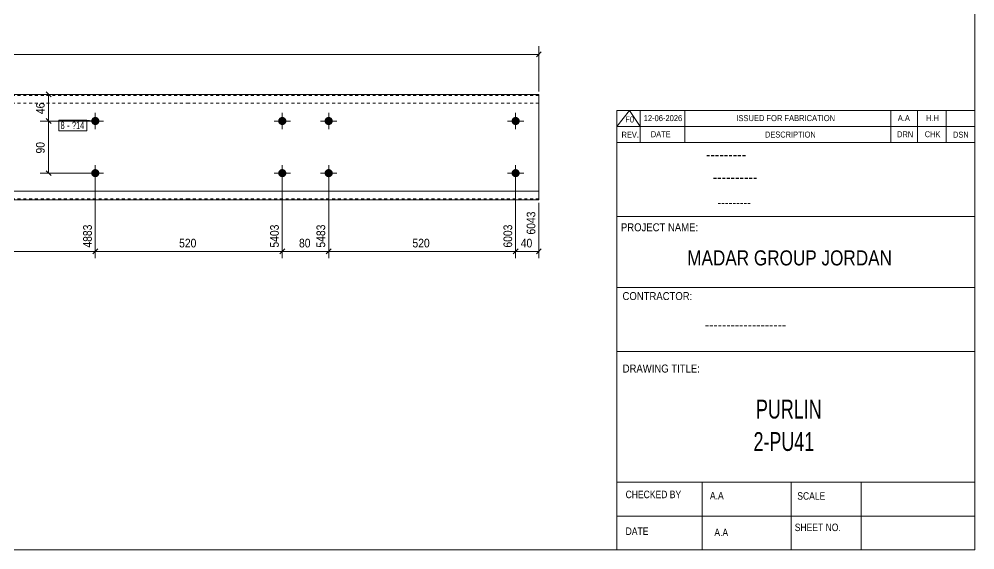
# Model space of a CAD drawing. Header units: millimetres. Extents: x 2 to 579, y 1 to 405.
# Drawn here: x 249.3 to 579, y 5 to 188.3 of the extents above; entities that cross this region are included whole.
import ezdxf

# ---------------------------------------------------------------- set-up
doc = ezdxf.new("R2010")
doc.units = ezdxf.units.MM
doc.linetypes.add('XKITLINE00', pattern=[0])
doc.linetypes.add('XKITLINE01', pattern=[4, 1, -1, 1, -1])
for name, color, linetype, lineweight in [('Bolt', 3, 'Continuous', 0), ('BoltMark', 7, 'Continuous', 0), ('Dimensions', 7, 'Continuous', 0), ('DrawingSheet', 5, 'Continuous', 0), ('OtherObjectType', 7, 'Continuous', 0), ('Part', 2, 'Continuous', 0)]:
    doc.layers.add(name, color=color, linetype=linetype, lineweight=lineweight)
doc.styles.add('@ARIAL_UNICODE_MS_BOLD', font='ARIAL.TTF')
doc.styles.add('ARIAL', font='ARIAL.TTF')
doc.styles.add('ARIAL_NARROW', font='ARIALN.TTF')
doc.styles.add('COMIC_SANS_MS_BOLD', font='COMICBD.TTF')
doc.styles.add('SWIS721_EX_BT', font='ARIAL.TTF')
doc.styles.add('SWISSE', font='ARIAL.TTF')

# ---------------------------------------------------------------- blocks, each defined once
blk = doc.blocks.new('*A4')
at = {"layer": 'Bolt'}
for points in [[(341.51, 153.06), (341.51, 153.02), (341.5, 152.99), (341.5, 152.95), (341.5, 152.92), (341.49, 152.89), (341.49, 152.85), (341.48, 152.82), (341.47, 152.79), (341.47, 152.75), (341.46, 152.72), (341.45, 152.69), (341.44, 152.65), (341.43, 152.62), (341.41, 152.59), (341.4, 152.56), (341.39, 152.52), (341.37, 152.49), (341.36, 152.46), (341.34, 152.43), (341.33, 152.4), (341.31, 152.37), (341.29, 152.34), (341.27, 152.31), (341.25, 152.29), (341.23, 152.26), (341.21, 152.23), (341.19, 152.2), (341.17, 152.18), (341.14, 152.15), (341.12, 152.13), (341.1, 152.1), (341.07, 152.08), (341.05, 152.05), (341.02, 152.03), (341, 152.01), (340.97, 151.99), (340.94, 151.97), (340.91, 151.95), (340.89, 151.93), (340.86, 151.91), (340.83, 151.89), (340.8, 151.87), (340.77, 151.86), (340.74, 151.84), (340.71, 151.83), (340.67, 151.81), (340.64, 151.8), (340.61, 151.79), (340.58, 151.77), (340.55, 151.76), (340.51, 151.75), (340.48, 151.74), (340.45, 151.73), (340.41, 151.73), (340.38, 151.72), (340.35, 151.71), (340.31, 151.71), (340.28, 151.7), (340.24, 151.7), (340.21, 151.7), (340.18, 151.69), (340.14, 151.69), (340.11, 151.69), (340.07, 151.69), (340.04, 151.69), (340, 151.7), (339.97, 151.7), (339.94, 151.7), (339.9, 151.71), (339.87, 151.71), (339.83, 151.72), (339.8, 151.73), (339.77, 151.73), (339.73, 151.74), (339.7, 151.75), (339.67, 151.76), (339.64, 151.77), (339.6, 151.79), (339.57, 151.8), (339.54, 151.81), (339.51, 151.83), (339.48, 151.84), (339.45, 151.86), (339.42, 151.87), (339.39, 151.89), (339.36, 151.91), (339.33, 151.93), (339.3, 151.95), (339.27, 151.97), (339.25, 151.99), (339.22, 152.01), (339.19, 152.03), (339.17, 152.05), (339.14, 152.08), (339.12, 152.1), (339.09, 152.13), (339.07, 152.15), (339.05, 152.18), (339.03, 152.2), (339, 152.23), (338.98, 152.26), (338.96, 152.29), (338.94, 152.31), (338.92, 152.34), (338.91, 152.37), (338.89, 152.4), (338.87, 152.43), (338.86, 152.46), (338.84, 152.49), (338.83, 152.52), (338.81, 152.56), (338.8, 152.59), (338.79, 152.62), (338.78, 152.65), (338.77, 152.69), (338.76, 152.72), (338.75, 152.75), (338.74, 152.79), (338.73, 152.82), (338.73, 152.85), (338.72, 152.89), (338.72, 152.92), (338.71, 152.95), (338.71, 152.99), (338.71, 153.02), (338.71, 153.06), (338.71, 153.09), (338.71, 153.13), (338.71, 153.16), (338.71, 153.2), (338.71, 153.23), (338.72, 153.26), (338.72, 153.3), (338.73, 153.33), (338.73, 153.37), (338.74, 153.4), (338.75, 153.43), (338.76, 153.47), (338.77, 153.5), (338.78, 153.53), (338.79, 153.56), (338.8, 153.6), (338.81, 153.63), (338.83, 153.66), (338.84, 153.69), (338.86, 153.72), (338.87, 153.75), (338.89, 153.78), (338.91, 153.81), (338.92, 153.84), (338.94, 153.87), (338.96, 153.9), (338.98, 153.93), (339, 153.95), (339.03, 153.98), (339.05, 154.01), (339.07, 154.03), (339.09, 154.06), (339.12, 154.08), (339.14, 154.11), (339.17, 154.13), (339.19, 154.15), (339.22, 154.17), (339.25, 154.2), (339.27, 154.22), (339.3, 154.24), (339.33, 154.26), (339.36, 154.27), (339.39, 154.29), (339.42, 154.31), (339.45, 154.33), (339.48, 154.34), (339.51, 154.36), (339.54, 154.37), (339.57, 154.39), (339.6, 154.4), (339.64, 154.41), (339.67, 154.42), (339.7, 154.43), (339.73, 154.44), (339.77, 154.45), (339.8, 154.46), (339.83, 154.47), (339.87, 154.47), (339.9, 154.48), (339.94, 154.48), (339.97, 154.49), (340, 154.49), (340.04, 154.49), (340.07, 154.49), (340.11, 154.49), (340.14, 154.49), (340.18, 154.49), (340.21, 154.49), (340.24, 154.49), (340.28, 154.48), (340.31, 154.48), (340.35, 154.47), (340.38, 154.47), (340.41, 154.46), (340.45, 154.45), (340.48, 154.44), (340.51, 154.43), (340.55, 154.42), (340.58, 154.41), (340.61, 154.4), (340.64, 154.39), (340.67, 154.37), (340.71, 154.36), (340.74, 154.34), (340.77, 154.33), (340.8, 154.31), (340.83, 154.29), (340.86, 154.27), (340.89, 154.26), (340.91, 154.24), (340.94, 154.22), (340.97, 154.2), (341, 154.17), (341.02, 154.15), (341.05, 154.13), (341.07, 154.11), (341.1, 154.08), (341.12, 154.06), (341.14, 154.03), (341.17, 154.01), (341.19, 153.98), (341.21, 153.95), (341.23, 153.93), (341.25, 153.9), (341.27, 153.87), (341.29, 153.84), (341.31, 153.81), (341.33, 153.78), (341.34, 153.75), (341.36, 153.72), (341.37, 153.69), (341.39, 153.66), (341.4, 153.63), (341.41, 153.6), (341.43, 153.56), (341.44, 153.53), (341.45, 153.5), (341.46, 153.47), (341.47, 153.43), (341.47, 153.4), (341.48, 153.37), (341.49, 153.33), (341.49, 153.3), (341.5, 153.26), (341.5, 153.23), (341.5, 153.2), (341.51, 153.16), (341.51, 153.13), (341.51, 153.09)], [(357.51, 153.06), (357.51, 153.02), (357.5, 152.99), (357.5, 152.95), (357.5, 152.92), (357.49, 152.89), (357.49, 152.85), (357.48, 152.82), (357.47, 152.79), (357.47, 152.75), (357.46, 152.72), (357.45, 152.69), (357.44, 152.65), (357.43, 152.62), (357.41, 152.59), (357.4, 152.56), (357.39, 152.52), (357.37, 152.49), (357.36, 152.46), (357.34, 152.43), (357.33, 152.4), (357.31, 152.37), (357.29, 152.34), (357.27, 152.31), (357.25, 152.29), (357.23, 152.26), (357.21, 152.23), (357.19, 152.2), (357.17, 152.18), (357.14, 152.15), (357.12, 152.13), (357.1, 152.1), (357.07, 152.08), (357.05, 152.05), (357.02, 152.03), (357, 152.01), (356.97, 151.99), (356.94, 151.97), (356.91, 151.95), (356.89, 151.93), (356.86, 151.91), (356.83, 151.89), (356.8, 151.87), (356.77, 151.86), (356.74, 151.84), (356.71, 151.83), (356.67, 151.81), (356.64, 151.8), (356.61, 151.79), (356.58, 151.77), (356.55, 151.76), (356.51, 151.75), (356.48, 151.74), (356.45, 151.73), (356.41, 151.73), (356.38, 151.72), (356.35, 151.71), (356.31, 151.71), (356.28, 151.7), (356.24, 151.7), (356.21, 151.7), (356.18, 151.69), (356.14, 151.69), (356.11, 151.69), (356.07, 151.69), (356.04, 151.69), (356, 151.7), (355.97, 151.7), (355.94, 151.7), (355.9, 151.71), (355.87, 151.71), (355.83, 151.72), (355.8, 151.73), (355.77, 151.73), (355.73, 151.74), (355.7, 151.75), (355.67, 151.76), (355.64, 151.77), (355.6, 151.79), (355.57, 151.8), (355.54, 151.81), (355.51, 151.83), (355.48, 151.84), (355.45, 151.86), (355.42, 151.87), (355.39, 151.89), (355.36, 151.91), (355.33, 151.93), (355.3, 151.95), (355.27, 151.97), (355.25, 151.99), (355.22, 152.01), (355.19, 152.03), (355.17, 152.05), (355.14, 152.08), (355.12, 152.1), (355.09, 152.13), (355.07, 152.15), (355.05, 152.18), (355.03, 152.2), (355, 152.23), (354.98, 152.26), (354.96, 152.29), (354.94, 152.31), (354.92, 152.34), (354.91, 152.37), (354.89, 152.4), (354.87, 152.43), (354.86, 152.46), (354.84, 152.49), (354.83, 152.52), (354.81, 152.56), (354.8, 152.59), (354.79, 152.62), (354.78, 152.65), (354.77, 152.69), (354.76, 152.72), (354.75, 152.75), (354.74, 152.79), (354.73, 152.82), (354.73, 152.85), (354.72, 152.89), (354.72, 152.92), (354.71, 152.95), (354.71, 152.99), (354.71, 153.02), (354.71, 153.06), (354.71, 153.09), (354.71, 153.13), (354.71, 153.16), (354.71, 153.2), (354.71, 153.23), (354.72, 153.26), (354.72, 153.3), (354.73, 153.33), (354.73, 153.37), (354.74, 153.4), (354.75, 153.43), (354.76, 153.47), (354.77, 153.5), (354.78, 153.53), (354.79, 153.56), (354.8, 153.6), (354.81, 153.63), (354.83, 153.66), (354.84, 153.69), (354.86, 153.72), (354.87, 153.75), (354.89, 153.78), (354.91, 153.81), (354.92, 153.84), (354.94, 153.87), (354.96, 153.9), (354.98, 153.93), (355, 153.95), (355.03, 153.98), (355.05, 154.01), (355.07, 154.03), (355.09, 154.06), (355.12, 154.08), (355.14, 154.11), (355.17, 154.13), (355.19, 154.15), (355.22, 154.17), (355.25, 154.2), (355.27, 154.22), (355.3, 154.24), (355.33, 154.26), (355.36, 154.27), (355.39, 154.29), (355.42, 154.31), (355.45, 154.33), (355.48, 154.34), (355.51, 154.36), (355.54, 154.37), (355.57, 154.39), (355.6, 154.4), (355.64, 154.41), (355.67, 154.42), (355.7, 154.43), (355.73, 154.44), (355.77, 154.45), (355.8, 154.46), (355.83, 154.47), (355.87, 154.47), (355.9, 154.48), (355.94, 154.48), (355.97, 154.49), (356, 154.49), (356.04, 154.49), (356.07, 154.49), (356.11, 154.49), (356.14, 154.49), (356.18, 154.49), (356.21, 154.49), (356.24, 154.49), (356.28, 154.48), (356.31, 154.48), (356.35, 154.47), (356.38, 154.47), (356.41, 154.46), (356.45, 154.45), (356.48, 154.44), (356.51, 154.43), (356.55, 154.42), (356.58, 154.41), (356.61, 154.4), (356.64, 154.39), (356.67, 154.37), (356.71, 154.36), (356.74, 154.34), (356.77, 154.33), (356.8, 154.31), (356.83, 154.29), (356.86, 154.27), (356.89, 154.26), (356.91, 154.24), (356.94, 154.22), (356.97, 154.2), (357, 154.17), (357.02, 154.15), (357.05, 154.13), (357.07, 154.11), (357.1, 154.08), (357.12, 154.06), (357.14, 154.03), (357.17, 154.01), (357.19, 153.98), (357.21, 153.95), (357.23, 153.93), (357.25, 153.9), (357.27, 153.87), (357.29, 153.84), (357.31, 153.81), (357.33, 153.78), (357.34, 153.75), (357.36, 153.72), (357.37, 153.69), (357.39, 153.66), (357.4, 153.63), (357.41, 153.6), (357.43, 153.56), (357.44, 153.53), (357.45, 153.5), (357.46, 153.47), (357.47, 153.43), (357.47, 153.4), (357.48, 153.37), (357.49, 153.33), (357.49, 153.3), (357.5, 153.26), (357.5, 153.23), (357.5, 153.2), (357.51, 153.16), (357.51, 153.13), (357.51, 153.09)], [(341.51, 135.06), (341.51, 135.02), (341.5, 134.99), (341.5, 134.95), (341.5, 134.92), (341.49, 134.89), (341.49, 134.85), (341.48, 134.82), (341.47, 134.79), (341.47, 134.75), (341.46, 134.72), (341.45, 134.69), (341.44, 134.65), (341.43, 134.62), (341.41, 134.59), (341.4, 134.56), (341.39, 134.52), (341.37, 134.49), (341.36, 134.46), (341.34, 134.43), (341.33, 134.4), (341.31, 134.37), (341.29, 134.34), (341.27, 134.31), (341.25, 134.29), (341.23, 134.26), (341.21, 134.23), (341.19, 134.2), (341.17, 134.18), (341.14, 134.15), (341.12, 134.13), (341.1, 134.1), (341.07, 134.08), (341.05, 134.05), (341.02, 134.03), (341, 134.01), (340.97, 133.99), (340.94, 133.97), (340.91, 133.95), (340.89, 133.93), (340.86, 133.91), (340.83, 133.89), (340.8, 133.87), (340.77, 133.86), (340.74, 133.84), (340.71, 133.83), (340.67, 133.81), (340.64, 133.8), (340.61, 133.79), (340.58, 133.77), (340.55, 133.76), (340.51, 133.75), (340.48, 133.74), (340.45, 133.73), (340.41, 133.73), (340.38, 133.72), (340.35, 133.71), (340.31, 133.71), (340.28, 133.7), (340.24, 133.7), (340.21, 133.7), (340.18, 133.69), (340.14, 133.69), (340.11, 133.69), (340.07, 133.69), (340.04, 133.69), (340, 133.7), (339.97, 133.7), (339.94, 133.7), (339.9, 133.71), (339.87, 133.71), (339.83, 133.72), (339.8, 133.73), (339.77, 133.73), (339.73, 133.74), (339.7, 133.75), (339.67, 133.76), (339.64, 133.77), (339.6, 133.79), (339.57, 133.8), (339.54, 133.81), (339.51, 133.83), (339.48, 133.84), (339.45, 133.86), (339.42, 133.87), (339.39, 133.89), (339.36, 133.91), (339.33, 133.93), (339.3, 133.95), (339.27, 133.97), (339.25, 133.99), (339.22, 134.01), (339.19, 134.03), (339.17, 134.05), (339.14, 134.08), (339.12, 134.1), (339.09, 134.13), (339.07, 134.15), (339.05, 134.18), (339.03, 134.2), (339, 134.23), (338.98, 134.26), (338.96, 134.29), (338.94, 134.31), (338.92, 134.34), (338.91, 134.37), (338.89, 134.4), (338.87, 134.43), (338.86, 134.46), (338.84, 134.49), (338.83, 134.52), (338.81, 134.56), (338.8, 134.59), (338.79, 134.62), (338.78, 134.65), (338.77, 134.69), (338.76, 134.72), (338.75, 134.75), (338.74, 134.79), (338.73, 134.82), (338.73, 134.85), (338.72, 134.89), (338.72, 134.92), (338.71, 134.95), (338.71, 134.99), (338.71, 135.02), (338.71, 135.06), (338.71, 135.09), (338.71, 135.13), (338.71, 135.16), (338.71, 135.2), (338.71, 135.23), (338.72, 135.26), (338.72, 135.3), (338.73, 135.33), (338.73, 135.37), (338.74, 135.4), (338.75, 135.43), (338.76, 135.47), (338.77, 135.5), (338.78, 135.53), (338.79, 135.56), (338.8, 135.6), (338.81, 135.63), (338.83, 135.66), (338.84, 135.69), (338.86, 135.72), (338.87, 135.75), (338.89, 135.78), (338.91, 135.81), (338.92, 135.84), (338.94, 135.87), (338.96, 135.9), (338.98, 135.93), (339, 135.95), (339.03, 135.98), (339.05, 136.01), (339.07, 136.03), (339.09, 136.06), (339.12, 136.08), (339.14, 136.11), (339.17, 136.13), (339.19, 136.15), (339.22, 136.17), (339.25, 136.2), (339.27, 136.22), (339.3, 136.24), (339.33, 136.26), (339.36, 136.27), (339.39, 136.29), (339.42, 136.31), (339.45, 136.33), (339.48, 136.34), (339.51, 136.36), (339.54, 136.37), (339.57, 136.39), (339.6, 136.4), (339.64, 136.41), (339.67, 136.42), (339.7, 136.43), (339.73, 136.44), (339.77, 136.45), (339.8, 136.46), (339.83, 136.47), (339.87, 136.47), (339.9, 136.48), (339.94, 136.48), (339.97, 136.49), (340, 136.49), (340.04, 136.49), (340.07, 136.49), (340.11, 136.49), (340.14, 136.49), (340.18, 136.49), (340.21, 136.49), (340.24, 136.49), (340.28, 136.48), (340.31, 136.48), (340.35, 136.47), (340.38, 136.47), (340.41, 136.46), (340.45, 136.45), (340.48, 136.44), (340.51, 136.43), (340.55, 136.42), (340.58, 136.41), (340.61, 136.4), (340.64, 136.39), (340.67, 136.37), (340.71, 136.36), (340.74, 136.34), (340.77, 136.33), (340.8, 136.31), (340.83, 136.29), (340.86, 136.27), (340.89, 136.26), (340.91, 136.24), (340.94, 136.22), (340.97, 136.2), (341, 136.17), (341.02, 136.15), (341.05, 136.13), (341.07, 136.11), (341.1, 136.08), (341.12, 136.06), (341.14, 136.03), (341.17, 136.01), (341.19, 135.98), (341.21, 135.95), (341.23, 135.93), (341.25, 135.9), (341.27, 135.87), (341.29, 135.84), (341.31, 135.81), (341.33, 135.78), (341.34, 135.75), (341.36, 135.72), (341.37, 135.69), (341.39, 135.66), (341.4, 135.63), (341.41, 135.6), (341.43, 135.56), (341.44, 135.53), (341.45, 135.5), (341.46, 135.47), (341.47, 135.43), (341.47, 135.4), (341.48, 135.37), (341.49, 135.33), (341.49, 135.3), (341.5, 135.26), (341.5, 135.23), (341.5, 135.2), (341.51, 135.16), (341.51, 135.13), (341.51, 135.09)], [(357.51, 135.06), (357.51, 135.02), (357.5, 134.99), (357.5, 134.95), (357.5, 134.92), (357.49, 134.89), (357.49, 134.85), (357.48, 134.82), (357.47, 134.79), (357.47, 134.75), (357.46, 134.72), (357.45, 134.69), (357.44, 134.65), (357.43, 134.62), (357.41, 134.59), (357.4, 134.56), (357.39, 134.52), (357.37, 134.49), (357.36, 134.46), (357.34, 134.43), (357.33, 134.4), (357.31, 134.37), (357.29, 134.34), (357.27, 134.31), (357.25, 134.29), (357.23, 134.26), (357.21, 134.23), (357.19, 134.2), (357.17, 134.18), (357.14, 134.15), (357.12, 134.13), (357.1, 134.1), (357.07, 134.08), (357.05, 134.05), (357.02, 134.03), (357, 134.01), (356.97, 133.99), (356.94, 133.97), (356.91, 133.95), (356.89, 133.93), (356.86, 133.91), (356.83, 133.89), (356.8, 133.87), (356.77, 133.86), (356.74, 133.84), (356.71, 133.83), (356.67, 133.81), (356.64, 133.8), (356.61, 133.79), (356.58, 133.77), (356.55, 133.76), (356.51, 133.75), (356.48, 133.74), (356.45, 133.73), (356.41, 133.73), (356.38, 133.72), (356.35, 133.71), (356.31, 133.71), (356.28, 133.7), (356.24, 133.7), (356.21, 133.7), (356.18, 133.69), (356.14, 133.69), (356.11, 133.69), (356.07, 133.69), (356.04, 133.69), (356, 133.7), (355.97, 133.7), (355.94, 133.7), (355.9, 133.71), (355.87, 133.71), (355.83, 133.72), (355.8, 133.73), (355.77, 133.73), (355.73, 133.74), (355.7, 133.75), (355.67, 133.76), (355.64, 133.77), (355.6, 133.79), (355.57, 133.8), (355.54, 133.81), (355.51, 133.83), (355.48, 133.84), (355.45, 133.86), (355.42, 133.87), (355.39, 133.89), (355.36, 133.91), (355.33, 133.93), (355.3, 133.95), (355.27, 133.97), (355.25, 133.99), (355.22, 134.01), (355.19, 134.03), (355.17, 134.05), (355.14, 134.08), (355.12, 134.1), (355.09, 134.13), (355.07, 134.15), (355.05, 134.18), (355.03, 134.2), (355, 134.23), (354.98, 134.26), (354.96, 134.29), (354.94, 134.31), (354.92, 134.34), (354.91, 134.37), (354.89, 134.4), (354.87, 134.43), (354.86, 134.46), (354.84, 134.49), (354.83, 134.52), (354.81, 134.56), (354.8, 134.59), (354.79, 134.62), (354.78, 134.65), (354.77, 134.69), (354.76, 134.72), (354.75, 134.75), (354.74, 134.79), (354.73, 134.82), (354.73, 134.85), (354.72, 134.89), (354.72, 134.92), (354.71, 134.95), (354.71, 134.99), (354.71, 135.02), (354.71, 135.06), (354.71, 135.09), (354.71, 135.13), (354.71, 135.16), (354.71, 135.2), (354.71, 135.23), (354.72, 135.26), (354.72, 135.3), (354.73, 135.33), (354.73, 135.37), (354.74, 135.4), (354.75, 135.43), (354.76, 135.47), (354.77, 135.5), (354.78, 135.53), (354.79, 135.56), (354.8, 135.6), (354.81, 135.63), (354.83, 135.66), (354.84, 135.69), (354.86, 135.72), (354.87, 135.75), (354.89, 135.78), (354.91, 135.81), (354.92, 135.84), (354.94, 135.87), (354.96, 135.9), (354.98, 135.93), (355, 135.95), (355.03, 135.98), (355.05, 136.01), (355.07, 136.03), (355.09, 136.06), (355.12, 136.08), (355.14, 136.11), (355.17, 136.13), (355.19, 136.15), (355.22, 136.17), (355.25, 136.2), (355.27, 136.22), (355.3, 136.24), (355.33, 136.26), (355.36, 136.27), (355.39, 136.29), (355.42, 136.31), (355.45, 136.33), (355.48, 136.34), (355.51, 136.36), (355.54, 136.37), (355.57, 136.39), (355.6, 136.4), (355.64, 136.41), (355.67, 136.42), (355.7, 136.43), (355.73, 136.44), (355.77, 136.45), (355.8, 136.46), (355.83, 136.47), (355.87, 136.47), (355.9, 136.48), (355.94, 136.48), (355.97, 136.49), (356, 136.49), (356.04, 136.49), (356.07, 136.49), (356.11, 136.49), (356.14, 136.49), (356.18, 136.49), (356.21, 136.49), (356.24, 136.49), (356.28, 136.48), (356.31, 136.48), (356.35, 136.47), (356.38, 136.47), (356.41, 136.46), (356.45, 136.45), (356.48, 136.44), (356.51, 136.43), (356.55, 136.42), (356.58, 136.41), (356.61, 136.4), (356.64, 136.39), (356.67, 136.37), (356.71, 136.36), (356.74, 136.34), (356.77, 136.33), (356.8, 136.31), (356.83, 136.29), (356.86, 136.27), (356.89, 136.26), (356.91, 136.24), (356.94, 136.22), (356.97, 136.2), (357, 136.17), (357.02, 136.15), (357.05, 136.13), (357.07, 136.11), (357.1, 136.08), (357.12, 136.06), (357.14, 136.03), (357.17, 136.01), (357.19, 135.98), (357.21, 135.95), (357.23, 135.93), (357.25, 135.9), (357.27, 135.87), (357.29, 135.84), (357.31, 135.81), (357.33, 135.78), (357.34, 135.75), (357.36, 135.72), (357.37, 135.69), (357.39, 135.66), (357.4, 135.63), (357.41, 135.6), (357.43, 135.56), (357.44, 135.53), (357.45, 135.5), (357.46, 135.47), (357.47, 135.43), (357.47, 135.4), (357.48, 135.37), (357.49, 135.33), (357.49, 135.3), (357.5, 135.26), (357.5, 135.23), (357.5, 135.2), (357.51, 135.16), (357.51, 135.13), (357.51, 135.09)]]:
    blk.add_hatch(color=3, dxfattribs=at).paths.add_polyline_path(points, flags=17)
at = {"layer": 'Bolt', "color": 3, "linetype": 'XKITLINE00', "lineweight": 0}
for p, q in [((340.11, 155.89), (340.11, 150.29)), ((356.11, 155.89), (356.11, 150.29)), ((342.91, 153.09), (337.31, 153.09)), ((358.91, 153.09), (353.31, 153.09)), ((340.11, 137.89), (340.11, 132.29)), ((356.11, 137.89), (356.11, 132.29)), ((342.91, 135.09), (337.31, 135.09)), ((358.91, 135.09), (353.31, 135.09))]:
    blk.add_line(p, q, dxfattribs=at)
blk = doc.blocks.new('*A5')
at = {"layer": 'Bolt'}
for points in [[(277.02, 153.06), (277.02, 153.02), (277.02, 152.99), (277.01, 152.95), (277.01, 152.92), (277, 152.89), (277, 152.85), (276.99, 152.82), (276.99, 152.79), (276.98, 152.75), (276.97, 152.72), (276.96, 152.69), (276.95, 152.65), (276.94, 152.62), (276.93, 152.59), (276.91, 152.56), (276.9, 152.52), (276.89, 152.49), (276.87, 152.46), (276.85, 152.43), (276.84, 152.4), (276.82, 152.37), (276.8, 152.34), (276.78, 152.31), (276.76, 152.29), (276.74, 152.26), (276.72, 152.23), (276.7, 152.2), (276.68, 152.18), (276.66, 152.15), (276.63, 152.13), (276.61, 152.1), (276.59, 152.08), (276.56, 152.05), (276.53, 152.03), (276.51, 152.01), (276.48, 151.99), (276.45, 151.97), (276.43, 151.95), (276.4, 151.93), (276.37, 151.91), (276.34, 151.89), (276.31, 151.87), (276.28, 151.86), (276.25, 151.84), (276.22, 151.83), (276.19, 151.81), (276.16, 151.8), (276.12, 151.79), (276.09, 151.77), (276.06, 151.76), (276.03, 151.75), (275.99, 151.74), (275.96, 151.73), (275.93, 151.73), (275.89, 151.72), (275.86, 151.71), (275.83, 151.71), (275.79, 151.7), (275.76, 151.7), (275.72, 151.7), (275.69, 151.69), (275.65, 151.69), (275.62, 151.69), (275.59, 151.69), (275.55, 151.69), (275.52, 151.7), (275.48, 151.7), (275.45, 151.7), (275.41, 151.71), (275.38, 151.71), (275.35, 151.72), (275.31, 151.73), (275.28, 151.73), (275.25, 151.74), (275.21, 151.75), (275.18, 151.76), (275.15, 151.77), (275.12, 151.79), (275.08, 151.8), (275.05, 151.81), (275.02, 151.83), (274.99, 151.84), (274.96, 151.86), (274.93, 151.87), (274.9, 151.89), (274.87, 151.91), (274.84, 151.93), (274.81, 151.95), (274.79, 151.97), (274.76, 151.99), (274.73, 152.01), (274.71, 152.03), (274.68, 152.05), (274.65, 152.08), (274.63, 152.1), (274.61, 152.13), (274.58, 152.15), (274.56, 152.18), (274.54, 152.2), (274.52, 152.23), (274.5, 152.26), (274.48, 152.29), (274.46, 152.31), (274.44, 152.34), (274.42, 152.37), (274.4, 152.4), (274.38, 152.43), (274.37, 152.46), (274.35, 152.49), (274.34, 152.52), (274.33, 152.56), (274.31, 152.59), (274.3, 152.62), (274.29, 152.65), (274.28, 152.69), (274.27, 152.72), (274.26, 152.75), (274.25, 152.79), (274.25, 152.82), (274.24, 152.85), (274.23, 152.89), (274.23, 152.92), (274.23, 152.95), (274.22, 152.99), (274.22, 153.02), (274.22, 153.06), (274.22, 153.09), (274.22, 153.13), (274.22, 153.16), (274.22, 153.2), (274.23, 153.23), (274.23, 153.26), (274.23, 153.3), (274.24, 153.33), (274.25, 153.37), (274.25, 153.4), (274.26, 153.43), (274.27, 153.47), (274.28, 153.5), (274.29, 153.53), (274.3, 153.56), (274.31, 153.6), (274.33, 153.63), (274.34, 153.66), (274.35, 153.69), (274.37, 153.72), (274.38, 153.75), (274.4, 153.78), (274.42, 153.81), (274.44, 153.84), (274.46, 153.87), (274.48, 153.9), (274.5, 153.93), (274.52, 153.95), (274.54, 153.98), (274.56, 154.01), (274.58, 154.03), (274.61, 154.06), (274.63, 154.08), (274.65, 154.11), (274.68, 154.13), (274.71, 154.15), (274.73, 154.17), (274.76, 154.2), (274.79, 154.22), (274.81, 154.24), (274.84, 154.26), (274.87, 154.27), (274.9, 154.29), (274.93, 154.31), (274.96, 154.33), (274.99, 154.34), (275.02, 154.36), (275.05, 154.37), (275.08, 154.39), (275.12, 154.4), (275.15, 154.41), (275.18, 154.42), (275.21, 154.43), (275.25, 154.44), (275.28, 154.45), (275.31, 154.46), (275.35, 154.47), (275.38, 154.47), (275.41, 154.48), (275.45, 154.48), (275.48, 154.49), (275.52, 154.49), (275.55, 154.49), (275.59, 154.49), (275.62, 154.49), (275.65, 154.49), (275.69, 154.49), (275.72, 154.49), (275.76, 154.49), (275.79, 154.48), (275.83, 154.48), (275.86, 154.47), (275.89, 154.47), (275.93, 154.46), (275.96, 154.45), (275.99, 154.44), (276.03, 154.43), (276.06, 154.42), (276.09, 154.41), (276.12, 154.4), (276.16, 154.39), (276.19, 154.37), (276.22, 154.36), (276.25, 154.34), (276.28, 154.33), (276.31, 154.31), (276.34, 154.29), (276.37, 154.27), (276.4, 154.26), (276.43, 154.24), (276.45, 154.22), (276.48, 154.2), (276.51, 154.17), (276.53, 154.15), (276.56, 154.13), (276.59, 154.11), (276.61, 154.08), (276.63, 154.06), (276.66, 154.03), (276.68, 154.01), (276.7, 153.98), (276.72, 153.95), (276.74, 153.93), (276.76, 153.9), (276.78, 153.87), (276.8, 153.84), (276.82, 153.81), (276.84, 153.78), (276.85, 153.75), (276.87, 153.72), (276.89, 153.69), (276.9, 153.66), (276.91, 153.63), (276.93, 153.6), (276.94, 153.56), (276.95, 153.53), (276.96, 153.5), (276.97, 153.47), (276.98, 153.43), (276.99, 153.4), (276.99, 153.37), (277, 153.33), (277, 153.3), (277.01, 153.26), (277.01, 153.23), (277.02, 153.2), (277.02, 153.16), (277.02, 153.13), (277.02, 153.09)], [(421.99, 153.06), (421.99, 153.02), (421.99, 152.99), (421.99, 152.95), (421.98, 152.92), (421.98, 152.89), (421.97, 152.85), (421.97, 152.82), (421.96, 152.79), (421.95, 152.75), (421.94, 152.72), (421.94, 152.69), (421.92, 152.65), (421.91, 152.62), (421.9, 152.59), (421.89, 152.56), (421.88, 152.52), (421.86, 152.49), (421.85, 152.46), (421.83, 152.43), (421.81, 152.4), (421.8, 152.37), (421.78, 152.34), (421.76, 152.31), (421.74, 152.29), (421.72, 152.26), (421.7, 152.23), (421.68, 152.2), (421.66, 152.18), (421.63, 152.15), (421.61, 152.13), (421.59, 152.1), (421.56, 152.08), (421.54, 152.05), (421.51, 152.03), (421.48, 152.01), (421.46, 151.99), (421.43, 151.97), (421.4, 151.95), (421.37, 151.93), (421.34, 151.91), (421.32, 151.89), (421.29, 151.87), (421.26, 151.86), (421.22, 151.84), (421.19, 151.83), (421.16, 151.81), (421.13, 151.8), (421.1, 151.79), (421.07, 151.77), (421.03, 151.76), (421, 151.75), (420.97, 151.74), (420.94, 151.73), (420.9, 151.73), (420.87, 151.72), (420.83, 151.71), (420.8, 151.71), (420.77, 151.7), (420.73, 151.7), (420.7, 151.7), (420.66, 151.69), (420.63, 151.69), (420.6, 151.69), (420.56, 151.69), (420.53, 151.69), (420.49, 151.7), (420.46, 151.7), (420.42, 151.7), (420.39, 151.71), (420.36, 151.71), (420.32, 151.72), (420.29, 151.73), (420.26, 151.73), (420.22, 151.74), (420.19, 151.75), (420.16, 151.76), (420.12, 151.77), (420.09, 151.79), (420.06, 151.8), (420.03, 151.81), (420, 151.83), (419.97, 151.84), (419.94, 151.86), (419.91, 151.87), (419.88, 151.89), (419.85, 151.91), (419.82, 151.93), (419.79, 151.95), (419.76, 151.97), (419.73, 151.99), (419.71, 152.01), (419.68, 152.03), (419.66, 152.05), (419.63, 152.08), (419.61, 152.1), (419.58, 152.13), (419.56, 152.15), (419.54, 152.18), (419.51, 152.2), (419.49, 152.23), (419.47, 152.26), (419.45, 152.29), (419.43, 152.31), (419.41, 152.34), (419.39, 152.37), (419.38, 152.4), (419.36, 152.43), (419.34, 152.46), (419.33, 152.49), (419.32, 152.52), (419.3, 152.56), (419.29, 152.59), (419.28, 152.62), (419.27, 152.65), (419.26, 152.69), (419.25, 152.72), (419.24, 152.75), (419.23, 152.79), (419.22, 152.82), (419.22, 152.85), (419.21, 152.89), (419.21, 152.92), (419.2, 152.95), (419.2, 152.99), (419.2, 153.02), (419.2, 153.06), (419.2, 153.09), (419.2, 153.13), (419.2, 153.16), (419.2, 153.2), (419.2, 153.23), (419.21, 153.26), (419.21, 153.3), (419.22, 153.33), (419.22, 153.37), (419.23, 153.4), (419.24, 153.43), (419.25, 153.47), (419.26, 153.5), (419.27, 153.53), (419.28, 153.56), (419.29, 153.6), (419.3, 153.63), (419.32, 153.66), (419.33, 153.69), (419.34, 153.72), (419.36, 153.75), (419.38, 153.78), (419.39, 153.81), (419.41, 153.84), (419.43, 153.87), (419.45, 153.9), (419.47, 153.93), (419.49, 153.95), (419.51, 153.98), (419.54, 154.01), (419.56, 154.03), (419.58, 154.06), (419.61, 154.08), (419.63, 154.11), (419.66, 154.13), (419.68, 154.15), (419.71, 154.17), (419.73, 154.2), (419.76, 154.22), (419.79, 154.24), (419.82, 154.26), (419.85, 154.27), (419.88, 154.29), (419.91, 154.31), (419.94, 154.33), (419.97, 154.34), (420, 154.36), (420.03, 154.37), (420.06, 154.39), (420.09, 154.4), (420.12, 154.41), (420.16, 154.42), (420.19, 154.43), (420.22, 154.44), (420.26, 154.45), (420.29, 154.46), (420.32, 154.47), (420.36, 154.47), (420.39, 154.48), (420.42, 154.48), (420.46, 154.49), (420.49, 154.49), (420.53, 154.49), (420.56, 154.49), (420.6, 154.49), (420.63, 154.49), (420.66, 154.49), (420.7, 154.49), (420.73, 154.49), (420.77, 154.48), (420.8, 154.48), (420.83, 154.47), (420.87, 154.47), (420.9, 154.46), (420.94, 154.45), (420.97, 154.44), (421, 154.43), (421.03, 154.42), (421.07, 154.41), (421.1, 154.4), (421.13, 154.39), (421.16, 154.37), (421.19, 154.36), (421.22, 154.34), (421.26, 154.33), (421.29, 154.31), (421.32, 154.29), (421.34, 154.27), (421.37, 154.26), (421.4, 154.24), (421.43, 154.22), (421.46, 154.2), (421.48, 154.17), (421.51, 154.15), (421.54, 154.13), (421.56, 154.11), (421.59, 154.08), (421.61, 154.06), (421.63, 154.03), (421.66, 154.01), (421.68, 153.98), (421.7, 153.95), (421.72, 153.93), (421.74, 153.9), (421.76, 153.87), (421.78, 153.84), (421.8, 153.81), (421.81, 153.78), (421.83, 153.75), (421.85, 153.72), (421.86, 153.69), (421.88, 153.66), (421.89, 153.63), (421.9, 153.6), (421.91, 153.56), (421.92, 153.53), (421.94, 153.5), (421.94, 153.47), (421.95, 153.43), (421.96, 153.4), (421.97, 153.37), (421.97, 153.33), (421.98, 153.3), (421.98, 153.26), (421.99, 153.23), (421.99, 153.2), (421.99, 153.16), (421.99, 153.13), (422, 153.09)], [(277.02, 135.06), (277.02, 135.02), (277.02, 134.99), (277.01, 134.95), (277.01, 134.92), (277, 134.89), (277, 134.85), (276.99, 134.82), (276.99, 134.79), (276.98, 134.75), (276.97, 134.72), (276.96, 134.69), (276.95, 134.65), (276.94, 134.62), (276.93, 134.59), (276.91, 134.56), (276.9, 134.52), (276.89, 134.49), (276.87, 134.46), (276.85, 134.43), (276.84, 134.4), (276.82, 134.37), (276.8, 134.34), (276.78, 134.31), (276.76, 134.29), (276.74, 134.26), (276.72, 134.23), (276.7, 134.2), (276.68, 134.18), (276.66, 134.15), (276.63, 134.13), (276.61, 134.1), (276.59, 134.08), (276.56, 134.05), (276.53, 134.03), (276.51, 134.01), (276.48, 133.99), (276.45, 133.97), (276.43, 133.95), (276.4, 133.93), (276.37, 133.91), (276.34, 133.89), (276.31, 133.87), (276.28, 133.86), (276.25, 133.84), (276.22, 133.83), (276.19, 133.81), (276.16, 133.8), (276.12, 133.79), (276.09, 133.77), (276.06, 133.76), (276.03, 133.75), (275.99, 133.74), (275.96, 133.73), (275.93, 133.73), (275.89, 133.72), (275.86, 133.71), (275.83, 133.71), (275.79, 133.7), (275.76, 133.7), (275.72, 133.7), (275.69, 133.69), (275.65, 133.69), (275.62, 133.69), (275.59, 133.69), (275.55, 133.69), (275.52, 133.7), (275.48, 133.7), (275.45, 133.7), (275.41, 133.71), (275.38, 133.71), (275.35, 133.72), (275.31, 133.73), (275.28, 133.73), (275.25, 133.74), (275.21, 133.75), (275.18, 133.76), (275.15, 133.77), (275.12, 133.79), (275.08, 133.8), (275.05, 133.81), (275.02, 133.83), (274.99, 133.84), (274.96, 133.86), (274.93, 133.87), (274.9, 133.89), (274.87, 133.91), (274.84, 133.93), (274.81, 133.95), (274.79, 133.97), (274.76, 133.99), (274.73, 134.01), (274.71, 134.03), (274.68, 134.05), (274.65, 134.08), (274.63, 134.1), (274.61, 134.13), (274.58, 134.15), (274.56, 134.18), (274.54, 134.2), (274.52, 134.23), (274.5, 134.26), (274.48, 134.29), (274.46, 134.31), (274.44, 134.34), (274.42, 134.37), (274.4, 134.4), (274.38, 134.43), (274.37, 134.46), (274.35, 134.49), (274.34, 134.52), (274.33, 134.56), (274.31, 134.59), (274.3, 134.62), (274.29, 134.65), (274.28, 134.69), (274.27, 134.72), (274.26, 134.75), (274.25, 134.79), (274.25, 134.82), (274.24, 134.85), (274.23, 134.89), (274.23, 134.92), (274.23, 134.95), (274.22, 134.99), (274.22, 135.02), (274.22, 135.06), (274.22, 135.09), (274.22, 135.13), (274.22, 135.16), (274.22, 135.2), (274.23, 135.23), (274.23, 135.26), (274.23, 135.3), (274.24, 135.33), (274.25, 135.37), (274.25, 135.4), (274.26, 135.43), (274.27, 135.47), (274.28, 135.5), (274.29, 135.53), (274.3, 135.56), (274.31, 135.6), (274.33, 135.63), (274.34, 135.66), (274.35, 135.69), (274.37, 135.72), (274.38, 135.75), (274.4, 135.78), (274.42, 135.81), (274.44, 135.84), (274.46, 135.87), (274.48, 135.9), (274.5, 135.93), (274.52, 135.95), (274.54, 135.98), (274.56, 136.01), (274.58, 136.03), (274.61, 136.06), (274.63, 136.08), (274.65, 136.11), (274.68, 136.13), (274.71, 136.15), (274.73, 136.17), (274.76, 136.2), (274.79, 136.22), (274.81, 136.24), (274.84, 136.26), (274.87, 136.27), (274.9, 136.29), (274.93, 136.31), (274.96, 136.33), (274.99, 136.34), (275.02, 136.36), (275.05, 136.37), (275.08, 136.39), (275.12, 136.4), (275.15, 136.41), (275.18, 136.42), (275.21, 136.43), (275.25, 136.44), (275.28, 136.45), (275.31, 136.46), (275.35, 136.47), (275.38, 136.47), (275.41, 136.48), (275.45, 136.48), (275.48, 136.49), (275.52, 136.49), (275.55, 136.49), (275.59, 136.49), (275.62, 136.49), (275.65, 136.49), (275.69, 136.49), (275.72, 136.49), (275.76, 136.49), (275.79, 136.48), (275.83, 136.48), (275.86, 136.47), (275.89, 136.47), (275.93, 136.46), (275.96, 136.45), (275.99, 136.44), (276.03, 136.43), (276.06, 136.42), (276.09, 136.41), (276.12, 136.4), (276.16, 136.39), (276.19, 136.37), (276.22, 136.36), (276.25, 136.34), (276.28, 136.33), (276.31, 136.31), (276.34, 136.29), (276.37, 136.27), (276.4, 136.26), (276.43, 136.24), (276.45, 136.22), (276.48, 136.2), (276.51, 136.17), (276.53, 136.15), (276.56, 136.13), (276.59, 136.11), (276.61, 136.08), (276.63, 136.06), (276.66, 136.03), (276.68, 136.01), (276.7, 135.98), (276.72, 135.95), (276.74, 135.93), (276.76, 135.9), (276.78, 135.87), (276.8, 135.84), (276.82, 135.81), (276.84, 135.78), (276.85, 135.75), (276.87, 135.72), (276.89, 135.69), (276.9, 135.66), (276.91, 135.63), (276.93, 135.6), (276.94, 135.56), (276.95, 135.53), (276.96, 135.5), (276.97, 135.47), (276.98, 135.43), (276.99, 135.4), (276.99, 135.37), (277, 135.33), (277, 135.3), (277.01, 135.26), (277.01, 135.23), (277.02, 135.2), (277.02, 135.16), (277.02, 135.13), (277.02, 135.09)], [(421.99, 135.06), (421.99, 135.02), (421.99, 134.99), (421.99, 134.95), (421.98, 134.92), (421.98, 134.89), (421.97, 134.85), (421.97, 134.82), (421.96, 134.79), (421.95, 134.75), (421.94, 134.72), (421.94, 134.69), (421.92, 134.65), (421.91, 134.62), (421.9, 134.59), (421.89, 134.56), (421.88, 134.52), (421.86, 134.49), (421.85, 134.46), (421.83, 134.43), (421.81, 134.4), (421.8, 134.37), (421.78, 134.34), (421.76, 134.31), (421.74, 134.29), (421.72, 134.26), (421.7, 134.23), (421.68, 134.2), (421.66, 134.18), (421.63, 134.15), (421.61, 134.13), (421.59, 134.1), (421.56, 134.08), (421.54, 134.05), (421.51, 134.03), (421.48, 134.01), (421.46, 133.99), (421.43, 133.97), (421.4, 133.95), (421.37, 133.93), (421.34, 133.91), (421.32, 133.89), (421.29, 133.87), (421.26, 133.86), (421.22, 133.84), (421.19, 133.83), (421.16, 133.81), (421.13, 133.8), (421.1, 133.79), (421.07, 133.77), (421.03, 133.76), (421, 133.75), (420.97, 133.74), (420.94, 133.73), (420.9, 133.73), (420.87, 133.72), (420.83, 133.71), (420.8, 133.71), (420.77, 133.7), (420.73, 133.7), (420.7, 133.7), (420.66, 133.69), (420.63, 133.69), (420.6, 133.69), (420.56, 133.69), (420.53, 133.69), (420.49, 133.7), (420.46, 133.7), (420.42, 133.7), (420.39, 133.71), (420.36, 133.71), (420.32, 133.72), (420.29, 133.73), (420.26, 133.73), (420.22, 133.74), (420.19, 133.75), (420.16, 133.76), (420.12, 133.77), (420.09, 133.79), (420.06, 133.8), (420.03, 133.81), (420, 133.83), (419.97, 133.84), (419.94, 133.86), (419.91, 133.87), (419.88, 133.89), (419.85, 133.91), (419.82, 133.93), (419.79, 133.95), (419.76, 133.97), (419.73, 133.99), (419.71, 134.01), (419.68, 134.03), (419.66, 134.05), (419.63, 134.08), (419.61, 134.1), (419.58, 134.13), (419.56, 134.15), (419.54, 134.18), (419.51, 134.2), (419.49, 134.23), (419.47, 134.26), (419.45, 134.29), (419.43, 134.31), (419.41, 134.34), (419.39, 134.37), (419.38, 134.4), (419.36, 134.43), (419.34, 134.46), (419.33, 134.49), (419.32, 134.52), (419.3, 134.56), (419.29, 134.59), (419.28, 134.62), (419.27, 134.65), (419.26, 134.69), (419.25, 134.72), (419.24, 134.75), (419.23, 134.79), (419.22, 134.82), (419.22, 134.85), (419.21, 134.89), (419.21, 134.92), (419.2, 134.95), (419.2, 134.99), (419.2, 135.02), (419.2, 135.06), (419.2, 135.09), (419.2, 135.13), (419.2, 135.16), (419.2, 135.2), (419.2, 135.23), (419.21, 135.26), (419.21, 135.3), (419.22, 135.33), (419.22, 135.37), (419.23, 135.4), (419.24, 135.43), (419.25, 135.47), (419.26, 135.5), (419.27, 135.53), (419.28, 135.56), (419.29, 135.6), (419.3, 135.63), (419.32, 135.66), (419.33, 135.69), (419.34, 135.72), (419.36, 135.75), (419.38, 135.78), (419.39, 135.81), (419.41, 135.84), (419.43, 135.87), (419.45, 135.9), (419.47, 135.93), (419.49, 135.95), (419.51, 135.98), (419.54, 136.01), (419.56, 136.03), (419.58, 136.06), (419.61, 136.08), (419.63, 136.11), (419.66, 136.13), (419.68, 136.15), (419.71, 136.17), (419.73, 136.2), (419.76, 136.22), (419.79, 136.24), (419.82, 136.26), (419.85, 136.27), (419.88, 136.29), (419.91, 136.31), (419.94, 136.33), (419.97, 136.34), (420, 136.36), (420.03, 136.37), (420.06, 136.39), (420.09, 136.4), (420.12, 136.41), (420.16, 136.42), (420.19, 136.43), (420.22, 136.44), (420.26, 136.45), (420.29, 136.46), (420.32, 136.47), (420.36, 136.47), (420.39, 136.48), (420.42, 136.48), (420.46, 136.49), (420.49, 136.49), (420.53, 136.49), (420.56, 136.49), (420.6, 136.49), (420.63, 136.49), (420.66, 136.49), (420.7, 136.49), (420.73, 136.49), (420.77, 136.48), (420.8, 136.48), (420.83, 136.47), (420.87, 136.47), (420.9, 136.46), (420.94, 136.45), (420.97, 136.44), (421, 136.43), (421.03, 136.42), (421.07, 136.41), (421.1, 136.4), (421.13, 136.39), (421.16, 136.37), (421.19, 136.36), (421.22, 136.34), (421.26, 136.33), (421.29, 136.31), (421.32, 136.29), (421.34, 136.27), (421.37, 136.26), (421.4, 136.24), (421.43, 136.22), (421.46, 136.2), (421.48, 136.17), (421.51, 136.15), (421.54, 136.13), (421.56, 136.11), (421.59, 136.08), (421.61, 136.06), (421.63, 136.03), (421.66, 136.01), (421.68, 135.98), (421.7, 135.95), (421.72, 135.93), (421.74, 135.9), (421.76, 135.87), (421.78, 135.84), (421.8, 135.81), (421.81, 135.78), (421.83, 135.75), (421.85, 135.72), (421.86, 135.69), (421.88, 135.66), (421.89, 135.63), (421.9, 135.6), (421.91, 135.56), (421.92, 135.53), (421.94, 135.5), (421.94, 135.47), (421.95, 135.43), (421.96, 135.4), (421.97, 135.37), (421.97, 135.33), (421.98, 135.3), (421.98, 135.26), (421.99, 135.23), (421.99, 135.2), (421.99, 135.16), (421.99, 135.13), (422, 135.09)]]:
    blk.add_hatch(color=3, dxfattribs=at).paths.add_polyline_path(points, flags=17)
at = {"layer": 'Bolt', "color": 3, "linetype": 'XKITLINE00', "lineweight": 0}
for p, q in [((275.62, 155.89), (275.62, 150.29)), ((420.6, 155.89), (420.6, 150.29)), ((278.42, 153.09), (272.82, 153.09)), ((423.4, 153.09), (417.8, 153.09)), ((275.62, 137.89), (275.62, 132.29)), ((420.6, 137.89), (420.6, 132.29)), ((278.42, 135.09), (272.82, 135.09)), ((423.4, 135.09), (417.8, 135.09))]:
    blk.add_line(p, q, dxfattribs=at)
blk = doc.blocks.new('*A6')
at = {"layer": 'Part', "color": 2, "linetype": 'XKITLINE00', "lineweight": 0}
for p, q in [((307.81, 162.29), (243.43, 162.29)), ((388.3, 162.29), (307.91, 162.29)), ((428.6, 162.29), (388.4, 162.29)), ((428.6, 162.29), (428.6, 125.89)), ((307.81, 128.89), (243.43, 128.89)), ((388.3, 128.89), (307.91, 128.89)), ((428.6, 128.89), (388.4, 128.89)), ((243.43, 125.89), (307.81, 125.89)), ((307.91, 125.89), (388.3, 125.89)), ((388.4, 125.89), (428.6, 125.89))]:
    blk.add_line(p, q, dxfattribs=at)
at = {"layer": 'Part', "color": 7, "linetype": 'XKITLINE01', "lineweight": 0}
for p, q in [((307.81, 161.93), (243.43, 161.93)), ((388.3, 161.93), (307.91, 161.93)), ((428.6, 161.93), (388.4, 161.93)), ((307.81, 159.29), (243.43, 159.29)), ((388.3, 159.29), (307.91, 159.29)), ((428.6, 159.29), (388.4, 159.29)), ((307.81, 126.25), (243.43, 126.25)), ((388.3, 126.25), (307.91, 126.25)), ((428.6, 126.25), (388.4, 126.25))]:
    blk.add_line(p, q, dxfattribs=at)
blk = doc.blocks.new('*A13')
at = {"layer": 'DrawingSheet', "color": 5, "linetype": 'XKITLINE00', "lineweight": 0}
for p, q in [((579, 5), (579, 405)), ((5, 5), (579, 5))]:
    blk.add_line(p, q, dxfattribs=at)
blk = doc.blocks.new('*A16')
at = {"layer": 'OtherObjectType', "color": 7, "linetype": 'XKITLINE00', "lineweight": 0}
for p, q in [((455.5, 156.76), (579, 156.76)), ((455.5, 151.21), (459.82, 156.76)), ((455.5, 151.21), (455.5, 156.76)), ((459.82, 156.76), (463.53, 151.21)), ((463.53, 151.21), (463.53, 156.76)), ((478.97, 151.21), (478.97, 156.76)), ((549.98, 151.21), (549.98, 156.76)), ((559.24, 151.21), (559.24, 156.76)), ((569.12, 151.21), (569.12, 156.76)), ((579, 151.21), (579, 156.76)), ((455.5, 151.21), (579, 151.21)), ((455.5, 145.65), (455.5, 151.21)), ((459.21, 151.21), (579, 151.21)), ((463.53, 145.65), (463.53, 151.21)), ((478.97, 145.65), (478.97, 151.21)), ((549.98, 145.65), (549.98, 151.21)), ((559.24, 145.65), (559.24, 151.21)), ((569.12, 145.65), (569.12, 151.21)), ((579, 145.65), (579, 151.21))]:
    blk.add_line(p, q, dxfattribs=at)
at = {"layer": 'OtherObjectType', "color": 7, "style": 'ARIAL_NARROW'}
for s, height, width, p in [('12-06-2026', 2.058, 1.008832, (464.76, 153.06)), ('ISSUED FOR FABRICATION', 2.0583, 1.008832, (496.71, 153.06)), ('A.A', 2.058, 1.008832, (552.4, 153.06)), ('H.H', 2.058, 1.008832, (562.13, 153.06)), ('F0', 2.058, 1.008832, (458.4, 152.59)), ('REV.', 2.058, 0.907949, (457.13, 147.31)), ('DATE', 2.058, 0.907949, (467.23, 147.5)), ('DESCRIPTION', 2.0583, 0.907949, (506.61, 147.39)), ('DRN', 2.058, 0.907949, (552.17, 147.47)), ('CHK', 2.058, 0.907949, (561.72, 147.5)), ('DSN', 2.058, 0.907949, (571.47, 147.35))]:
    blk.add_text(s, height=height, dxfattribs=dict(at, width=width)).set_placement(p)
blk = doc.blocks.new('*A18')
at = {"layer": 'OtherObjectType', "color": 2, "linetype": 'XKITLINE00', "lineweight": 0}
for p, q in [((455.5, 145.65), (579, 145.65)), ((455.5, 5), (455.5, 145.64)), ((578.98, 145.64), (579, 5)), ((579, 120.14), (455.5, 120.14)), ((455.5, 95.63), (579, 95.63)), ((579, 73.49), (455.5, 73.49)), ((579, 28.4), (455.5, 28.4)), ((484.94, 28.4), (484.94, 5)), ((515.62, 5), (515.62, 28.4)), ((539.75, 5), (539.75, 28.4)), ((579, 16.7), (455.5, 16.7)), ((579, 5), (455.5, 5))]:
    blk.add_line(p, q, dxfattribs=at)
at = {"layer": 'OtherObjectType', "color": 4, "style": '@ARIAL_UNICODE_MS_BOLD', "width": 0.85}
blk.add_text('---------', height=3.9, dxfattribs=at).set_placement((486.23, 139.59))
at = {"layer": 'OtherObjectType', "color": 7, "style": 'ARIAL', "width": 0.85}
for s, height, p in [('----------', 3.9, (488.56, 131.77)), ('---------', 3.25, (490.21, 123.31))]:
    blk.add_text(s, height=height, dxfattribs=at).set_placement(p)
at = {"layer": 'OtherObjectType', "color": 3, "width": 0.85}
for s, style, p in [('PROJECT NAME:', 'SWIS721_EX_BT', (456.92, 115.01)), ('CONTRACTOR:', 'SWISSE', (457.47, 91.27)), ('DRAWING TITLE:', 'SWIS721_EX_BT', (457.53, 66.24))]:
    blk.add_text(s, height=2.7618, dxfattribs=dict(at, style=style)).set_placement(p)
at = {"layer": 'OtherObjectType', "color": 7, "width": 0.85}
for s, height, p in [('MADAR GROUP JORDAN', 5.2, (479.79, 103.23)), ('CHECKED BY', 2.592, (458.53, 22.86)), ('A.A', 2.592, (487.61, 22.45)), ('SCALE', 2.592, (517.74, 22.33)), ('SHEET NO.', 2.592, (516.87, 11.49)), ('DATE', 2.592, (458.54, 10.16)), ('A.A', 2.592, (489.14, 9.76))]:
    blk.add_text(s, height=height, dxfattribs=at).set_placement(p)
at = {"layer": 'OtherObjectType', "color": 1}
for s, height, style, width, p in [('-------------------', 3.9, 'COMIC_SANS_MS_BOLD', 0.85, (485.87, 80.86)), ('PURLIN', 6.5, 'ARIAL', 0.68, (503.5, 50.37)), ('2-PU41', 6.5, 'ARIAL', 0.68, (502.64, 39.17))]:
    blk.add_text(s, height=height, dxfattribs=dict(at, style=style, width=width)).set_placement(p)
blk = doc.blocks.new('*A21')
at = {"layer": 'Dimensions', "color": 7, "linetype": 'XKITLINE00', "lineweight": 0}
for p, q in [((274.62, 153.09), (256.65, 153.09)), ((258.65, 153.94), (260.35, 152.24)), ((259.5, 135.09), (259.5, 153.09)), ((258.65, 135.94), (260.35, 134.24)), ((274.62, 135.09), (256.65, 135.09))]:
    blk.add_line(p, q, dxfattribs=at)
at = {"layer": 'Dimensions', "color": 3}
for p in [(259.5, 153.09), (259.5, 135.09)]:
    blk.add_point(p, dxfattribs=at)
at = {"layer": 'Dimensions', "color": 3, "style": 'ARIAL', "width": 0.85}
blk.add_text('90', height=3, rotation=90.0002, dxfattribs=at).set_placement((258.15, 141.87))
blk = doc.blocks.new('*A22')
at = {"layer": 'Dimensions', "color": 7, "linetype": 'XKITLINE00', "lineweight": 0}
for p, q in [((274.62, 162.29), (256.65, 162.29)), ((258.65, 163.14), (260.35, 161.44)), ((259.5, 153.09), (259.5, 162.29)), ((274.62, 153.09), (256.65, 153.09)), ((258.65, 153.94), (260.35, 152.24))]:
    blk.add_line(p, q, dxfattribs=at)
at = {"layer": 'Dimensions', "color": 3}
for p in [(259.5, 162.29), (259.5, 153.09)]:
    blk.add_point(p, dxfattribs=at)
at = {"layer": 'Dimensions', "color": 3, "style": 'ARIAL', "width": 0.85}
blk.add_text('46', height=3, rotation=90.0002, dxfattribs=at).set_placement((258.15, 155.47))
blk = doc.blocks.new('*A27')
at = {"layer": 'Dimensions', "color": 7, "linetype": 'XKITLINE00', "lineweight": 0}
for p, q in [((428.6, 163.29), (428.6, 178.94)), ((27.5, 176.09), (428.6, 176.09)), ((429.44, 176.94), (427.75, 175.24))]:
    blk.add_line(p, q, dxfattribs=at)
at = {"layer": 'Dimensions', "color": 3}
blk.add_point((428.6, 176.09), dxfattribs=at)
blk = doc.blocks.new('*A32')
at = {"layer": 'Dimensions', "color": 7, "linetype": 'XKITLINE00', "lineweight": 0}
for p, q in [((211.13, 134.09), (211.13, 105.69)), ((275.62, 134.09), (275.62, 105.69)), ((211.98, 108.94), (210.28, 107.24)), ((276.47, 108.94), (274.77, 107.24)), ((211.13, 108.09), (275.62, 108.09))]:
    blk.add_line(p, q, dxfattribs=at)
at = {"layer": 'Dimensions', "color": 3}
for p in [(211.13, 108.09), (275.62, 108.09)]:
    blk.add_point(p, dxfattribs=at)
at = {"layer": 'Dimensions', "color": 3, "style": 'ARIAL', "width": 0.85}
blk.add_text('4883', height=3, rotation=90.0002, dxfattribs=at).set_placement((274.42, 109.39))
blk.add_text('1848', height=3, dxfattribs=at).set_placement((238.93, 109.44))
blk = doc.blocks.new('*A33')
at = {"layer": 'Dimensions', "color": 7, "linetype": 'XKITLINE00', "lineweight": 0}
for p, q in [((275.62, 134.09), (275.62, 105.69)), ((340.11, 134.09), (340.11, 105.69)), ((276.47, 108.94), (274.77, 107.24)), ((340.96, 108.94), (339.26, 107.24)), ((275.62, 108.09), (340.11, 108.09))]:
    blk.add_line(p, q, dxfattribs=at)
at = {"layer": 'Dimensions', "color": 3}
for p in [(275.62, 108.09), (340.11, 108.09)]:
    blk.add_point(p, dxfattribs=at)
at = {"layer": 'Dimensions', "color": 3, "style": 'ARIAL', "width": 0.85}
blk.add_text('5403', height=3, rotation=90.0002, dxfattribs=at).set_placement((338.91, 109.39))
blk.add_text('520', height=3, dxfattribs=at).set_placement((304.53, 109.44))
blk = doc.blocks.new('*A34')
at = {"layer": 'Dimensions', "color": 7, "linetype": 'XKITLINE00', "lineweight": 0}
for p, q in [((340.11, 134.09), (340.11, 105.69)), ((356.11, 134.09), (356.11, 105.69)), ((340.96, 108.94), (339.26, 107.24)), ((356.96, 108.94), (355.26, 107.24)), ((340.11, 108.09), (356.11, 108.09))]:
    blk.add_line(p, q, dxfattribs=at)
at = {"layer": 'Dimensions', "color": 3}
for p in [(340.11, 108.09), (356.11, 108.09)]:
    blk.add_point(p, dxfattribs=at)
at = {"layer": 'Dimensions', "color": 3, "style": 'ARIAL', "width": 0.85}
blk.add_text('5483', height=3, rotation=90.0002, dxfattribs=at).set_placement((354.91, 109.39))
blk.add_text('80', height=3, dxfattribs=at).set_placement((345.88, 109.44))
blk = doc.blocks.new('*A35')
at = {"layer": 'Dimensions', "color": 7, "linetype": 'XKITLINE00', "lineweight": 0}
for p, q in [((356.11, 134.09), (356.11, 105.69)), ((420.6, 134.09), (420.6, 105.69)), ((356.96, 108.94), (355.26, 107.24)), ((421.44, 108.94), (419.75, 107.24)), ((356.11, 108.09), (420.6, 108.09))]:
    blk.add_line(p, q, dxfattribs=at)
at = {"layer": 'Dimensions', "color": 3}
for p in [(356.11, 108.09), (420.6, 108.09)]:
    blk.add_point(p, dxfattribs=at)
at = {"layer": 'Dimensions', "color": 3, "style": 'ARIAL', "width": 0.85}
blk.add_text('6003', height=3, rotation=90.0002, dxfattribs=at).set_placement((419.4, 109.39))
blk.add_text('520', height=3, dxfattribs=at).set_placement((385.01, 109.44))
blk = doc.blocks.new('*A36')
at = {"layer": 'Dimensions', "color": 7, "linetype": 'XKITLINE00', "lineweight": 0}
for p, q in [((420.6, 134.09), (420.6, 105.69)), ((428.6, 124.89), (428.6, 105.69)), ((421.44, 108.94), (419.75, 107.24)), ((429.44, 108.94), (427.75, 107.24)), ((420.6, 108.09), (428.6, 108.09))]:
    blk.add_line(p, q, dxfattribs=at)
at = {"layer": 'Dimensions', "color": 3}
for p in [(420.6, 108.09), (428.6, 108.09)]:
    blk.add_point(p, dxfattribs=at)
at = {"layer": 'Dimensions', "color": 3, "style": 'ARIAL', "width": 0.85}
blk.add_text('6043', height=3, rotation=90.0002, dxfattribs=at).set_placement((427.4, 113.89))
blk.add_text('40', height=3, dxfattribs=at).set_placement((422.37, 109.44))
blk = doc.blocks.new('*A37')
at = {"layer": 'BoltMark', "color": 7, "linetype": 'XKITLINE00', "lineweight": 0}
for p, q in [((263.03, 153.44), (272.72, 153.44)), ((263.03, 149.74), (263.03, 153.44)), ((272.72, 149.74), (272.72, 153.44)), ((275.62, 153.09), (272.72, 153.44)), ((263.03, 149.74), (272.72, 149.74))]:
    blk.add_line(p, q, dxfattribs=at)
at = {"layer": 'BoltMark', "color": 3, "style": 'ARIAL_NARROW', "width": 0.85}
for s, p in [('8', (263.63, 150.34)), ('?14', (267.56, 150.34)), ('-', (265.9, 150.34))]:
    blk.add_text(s, height=2.5, dxfattribs=at).set_placement(p)

msp = doc.modelspace()

# ---------------------------------------------------------------- block references
at = {"lineweight": 0}
for name in ['*A13', '*A27', '*A22', '*A5', '*A4', '*A16', '*A21', '*A37', '*A18', '*A32', '*A33', '*A34', '*A35', '*A36']:
    msp.add_blockref(name, (0, 0), dxfattribs=at)
at = {"layer": 'Part', "lineweight": 0}
msp.add_blockref('*A6', (0, 0), dxfattribs=at)

doc.saveas('drawing.dxf')
